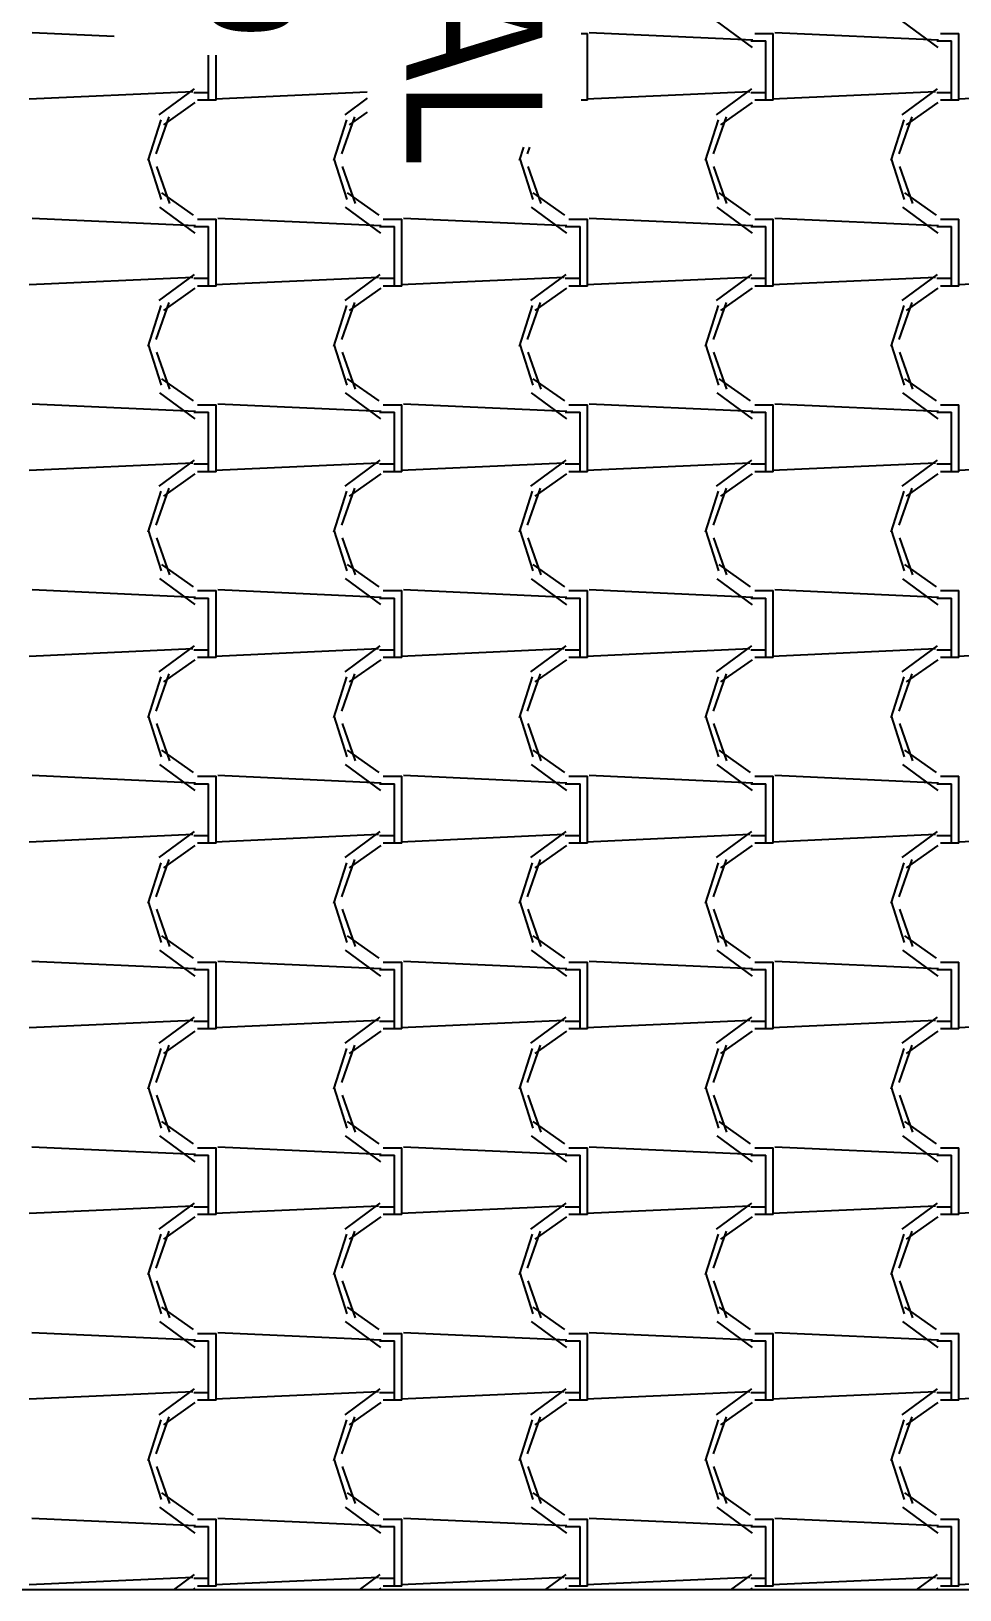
# Model space of a CAD drawing. Header units: millimetres. Extents: x -336 to -33, y -135 to 770.
# Drawn here: x -309.076 to -307.576, y 712.403 to 714.921 of the extents above; entities that cross this region are included whole.
import ezdxf
from ezdxf.enums import TextEntityAlignment as Align

# ---------------------------------------------------------------- set-up
doc = ezdxf.new("R2010")
doc.units = ezdxf.units.MM
doc.header["$LTSCALE"] = 50
doc.header["$MEASUREMENT"] = 0
doc.layers.get('0').update_dxf_attribs({"linetype": 'CONTINUOUS'})
doc.layers.add('-HIDRO', color=8, linetype='CONTINUOUS')
doc.layers.add('E-txt-g', color=3, linetype='CONTINUOUS')
doc.layers.add('E-Txt-W', color=7, linetype='CONTINUOUS', lineweight=20)
doc.styles.add('F2', font='swissc.ttf')
doc.styles.add('REG60', font='romans.shx', dxfattribs={"width": 0.8, "height": 0.15})
doc.styles.add('REG80', font='romans.shx', dxfattribs={"width": 0.8, "height": 0.2})

# ---------------------------------------------------------------- blocks, each defined once
blk = doc.blocks.new('TXT-AMB75')
at = {"layer": 'E-txt-g', "style": 'REG80', "width": 0.8, "flags": 8}
blk.add_attdef('TXT', text='', height=0.2, dxfattribs=at).set_placement((0.0055, 0.2964), align=Align.CENTER)
at = {"layer": 'E-Txt-W', "style": 'REG60', "width": 0.8, "flags": 8}
blk.add_attdef('TXT', text='', height=0.15, dxfattribs=at).set_placement((0.0055, 0.0271), align=Align.CENTER)

msp = doc.modelspace()

# ---------------------------------------------------------------- linework, layer by layer
at = {"layer": '-HIDRO', "linetype": 'Continuous'}
for p, q in [((-307.9686, 714.9361), (-307.9116, 714.8941)), ((-307.6686, 714.9361), (-307.6116, 714.8941)), ((-308.9422, 714.912), (-309.0746, 714.918)), ((-308.1874, 714.9169), (-308.1774, 714.9169)), ((-308.1774, 714.8209), (-308.1774, 714.9169)), ((-307.9106, 714.906), (-308.1746, 714.918)), ((-307.9134, 714.9049), (-307.8894, 714.9049)), ((-307.9074, 714.9169), (-307.8774, 714.9169)), ((-307.8894, 714.8209), (-307.8894, 714.9049)), ((-307.8774, 714.8209), (-307.8774, 714.9169)), ((-307.6106, 714.906), (-307.8746, 714.918)), ((-307.6134, 714.9049), (-307.5894, 714.9049)), ((-307.6074, 714.9169), (-307.5774, 714.9169)), ((-307.5894, 714.8209), (-307.5894, 714.9049)), ((-307.5774, 714.8209), (-307.5774, 714.9169)), ((-308.7894, 714.8209), (-308.7894, 714.8819)), ((-308.7774, 714.8209), (-308.7774, 714.8819)), ((-308.8151, 714.8227), (-309.0791, 714.8107)), ((-308.8126, 714.8276), (-308.8696, 714.7856)), ((-308.8115, 714.8053), (-308.8625, 714.7693)), ((-308.7894, 714.8209), (-308.8134, 714.8209)), ((-308.7774, 714.8089), (-308.8074, 714.8089)), ((-308.7894, 714.8089), (-308.7894, 714.8209)), ((-308.5332, 714.8219), (-308.7791, 714.8107)), ((-308.7774, 714.8089), (-308.7774, 714.8209)), ((-308.5332, 714.8124), (-308.5696, 714.7856)), ((-308.1774, 714.8089), (-308.1874, 714.8089)), ((-307.9151, 714.8227), (-308.1791, 714.8107)), ((-308.1774, 714.8089), (-308.1774, 714.8209)), ((-307.9126, 714.8276), (-307.9696, 714.7856)), ((-307.9115, 714.8053), (-307.9625, 714.7693)), ((-307.8894, 714.8209), (-307.9134, 714.8209)), ((-307.8774, 714.8089), (-307.9074, 714.8089)), ((-307.8894, 714.8089), (-307.8894, 714.8209)), ((-307.6151, 714.8227), (-307.8791, 714.8107)), ((-307.8774, 714.8089), (-307.8774, 714.8209)), ((-307.6126, 714.8276), (-307.6696, 714.7856)), ((-307.6115, 714.8053), (-307.6625, 714.7693)), ((-307.5894, 714.8209), (-307.6134, 714.8209)), ((-307.5774, 714.8089), (-307.6074, 714.8089)), ((-307.5894, 714.8089), (-307.5894, 714.8209)), ((-307.3151, 714.8227), (-307.5791, 714.8107)), ((-307.5774, 714.8089), (-307.5774, 714.8209)), ((-308.8538, 714.7824), (-308.8748, 714.7224)), ((-308.5538, 714.7824), (-308.5748, 714.7224)), ((-308.5332, 714.79), (-308.5625, 714.7693)), ((-307.9537, 714.7824), (-307.9747, 714.7224)), ((-307.6537, 714.7824), (-307.6747, 714.7224)), ((-308.8666, 714.7774), (-308.8876, 714.7114)), ((-308.5666, 714.7774), (-308.5876, 714.7114)), ((-307.9666, 714.7774), (-307.9876, 714.7114)), ((-307.6666, 714.7774), (-307.6876, 714.7114)), ((-308.2806, 714.7332), (-308.2876, 714.7114)), ((-308.271, 714.7332), (-308.2747, 714.7224)), ((-308.8869, 714.7146), (-308.8659, 714.6486)), ((-308.5869, 714.7146), (-308.5659, 714.6486)), ((-308.2869, 714.7146), (-308.2659, 714.6486)), ((-307.9869, 714.7146), (-307.9659, 714.6486)), ((-307.6869, 714.7146), (-307.6659, 714.6486)), ((-308.8737, 714.7021), (-308.8527, 714.6421)), ((-308.5737, 714.7021), (-308.5527, 714.6421)), ((-308.2737, 714.7021), (-308.2527, 714.6421)), ((-307.9737, 714.7021), (-307.9527, 714.6421)), ((-307.6737, 714.7021), (-307.6527, 714.6421)), ((-308.8655, 714.6592), (-308.8145, 714.6232)), ((-308.5655, 714.6592), (-308.5145, 714.6232)), ((-308.2655, 714.6592), (-308.2145, 714.6232)), ((-307.9655, 714.6592), (-307.9145, 714.6232)), ((-307.6655, 714.6592), (-307.6145, 714.6232)), ((-308.8686, 714.6361), (-308.8116, 714.5941)), ((-308.5686, 714.6361), (-308.5116, 714.5941)), ((-308.2686, 714.6361), (-308.2116, 714.5941)), ((-307.9686, 714.6361), (-307.9116, 714.5941)), ((-307.6686, 714.6361), (-307.6116, 714.5941)), ((-308.8106, 714.606), (-309.0746, 714.618)), ((-308.8134, 714.6049), (-308.7894, 714.6049)), ((-308.8074, 714.6169), (-308.7774, 714.6169)), ((-308.7894, 714.5209), (-308.7894, 714.6049)), ((-308.7774, 714.5209), (-308.7774, 714.6169)), ((-308.5106, 714.606), (-308.7746, 714.618)), ((-308.5134, 714.6049), (-308.4894, 714.6049)), ((-308.5074, 714.6169), (-308.4774, 714.6169)), ((-308.4894, 714.5209), (-308.4894, 714.6049)), ((-308.4774, 714.5209), (-308.4774, 714.6169)), ((-308.2106, 714.606), (-308.4746, 714.618)), ((-308.2134, 714.6049), (-308.1894, 714.6049)), ((-308.2074, 714.6169), (-308.1774, 714.6169)), ((-308.1894, 714.5209), (-308.1894, 714.6049)), ((-308.1774, 714.5209), (-308.1774, 714.6169)), ((-307.9106, 714.606), (-308.1746, 714.618)), ((-307.9134, 714.6049), (-307.8894, 714.6049)), ((-307.9074, 714.6169), (-307.8774, 714.6169)), ((-307.8894, 714.5209), (-307.8894, 714.6049)), ((-307.8774, 714.5209), (-307.8774, 714.6169)), ((-307.6106, 714.606), (-307.8746, 714.618)), ((-307.6134, 714.6049), (-307.5894, 714.6049)), ((-307.6074, 714.6169), (-307.5774, 714.6169)), ((-307.5894, 714.5209), (-307.5894, 714.6049)), ((-307.5774, 714.5209), (-307.5774, 714.6169)), ((-308.8126, 714.5276), (-308.8696, 714.4856)), ((-308.5126, 714.5276), (-308.5696, 714.4856)), ((-308.2126, 714.5276), (-308.2696, 714.4856)), ((-307.9126, 714.5276), (-307.9696, 714.4856)), ((-307.6126, 714.5276), (-307.6696, 714.4856)), ((-308.8151, 714.5227), (-309.0791, 714.5107)), ((-308.8115, 714.5053), (-308.8625, 714.4693)), ((-308.7894, 714.5209), (-308.8134, 714.5209)), ((-308.7774, 714.5089), (-308.8074, 714.5089)), ((-308.7894, 714.5089), (-308.7894, 714.5209)), ((-308.5151, 714.5227), (-308.7791, 714.5107)), ((-308.7774, 714.5089), (-308.7774, 714.5209)), ((-308.5115, 714.5053), (-308.5625, 714.4693)), ((-308.4894, 714.5209), (-308.5134, 714.5209)), ((-308.4774, 714.5089), (-308.5074, 714.5089)), ((-308.4894, 714.5089), (-308.4894, 714.5209)), ((-308.2151, 714.5227), (-308.4791, 714.5107)), ((-308.4774, 714.5089), (-308.4774, 714.5209)), ((-308.2115, 714.5053), (-308.2625, 714.4693)), ((-308.1894, 714.5209), (-308.2134, 714.5209)), ((-308.1774, 714.5089), (-308.2074, 714.5089)), ((-308.1894, 714.5089), (-308.1894, 714.5209)), ((-307.9151, 714.5227), (-308.1791, 714.5107)), ((-308.1774, 714.5089), (-308.1774, 714.5209)), ((-307.9115, 714.5053), (-307.9625, 714.4693)), ((-307.8894, 714.5209), (-307.9134, 714.5209)), ((-307.8774, 714.5089), (-307.9074, 714.5089)), ((-307.8894, 714.5089), (-307.8894, 714.5209)), ((-307.6151, 714.5227), (-307.8791, 714.5107)), ((-307.8774, 714.5089), (-307.8774, 714.5209)), ((-307.6115, 714.5053), (-307.6625, 714.4693)), ((-307.5894, 714.5209), (-307.6134, 714.5209)), ((-307.5774, 714.5089), (-307.6074, 714.5089)), ((-307.5894, 714.5089), (-307.5894, 714.5209)), ((-307.3151, 714.5227), (-307.5791, 714.5107)), ((-307.5774, 714.5089), (-307.5774, 714.5209)), ((-308.8666, 714.4774), (-308.8876, 714.4114)), ((-308.8538, 714.4824), (-308.8748, 714.4224)), ((-308.5666, 714.4774), (-308.5876, 714.4114)), ((-308.5538, 714.4824), (-308.5748, 714.4224)), ((-308.2666, 714.4774), (-308.2876, 714.4114)), ((-308.2537, 714.4824), (-308.2747, 714.4224)), ((-307.9666, 714.4774), (-307.9876, 714.4114)), ((-307.9537, 714.4824), (-307.9747, 714.4224)), ((-307.6666, 714.4774), (-307.6876, 714.4114)), ((-307.6537, 714.4824), (-307.6747, 714.4224)), ((-308.8869, 714.4146), (-308.8659, 714.3486)), ((-308.8737, 714.4021), (-308.8527, 714.3421)), ((-308.5869, 714.4146), (-308.5659, 714.3486)), ((-308.5737, 714.4021), (-308.5527, 714.3421)), ((-308.2869, 714.4146), (-308.2659, 714.3486)), ((-308.2737, 714.4021), (-308.2527, 714.3421)), ((-307.9869, 714.4146), (-307.9659, 714.3486)), ((-307.9737, 714.4021), (-307.9527, 714.3421)), ((-307.6869, 714.4146), (-307.6659, 714.3486)), ((-307.6737, 714.4021), (-307.6527, 714.3421)), ((-308.8655, 714.3592), (-308.8145, 714.3232)), ((-308.5655, 714.3592), (-308.5145, 714.3232)), ((-308.2655, 714.3592), (-308.2145, 714.3232)), ((-307.9655, 714.3592), (-307.9145, 714.3232)), ((-307.6655, 714.3592), (-307.6145, 714.3232)), ((-308.8686, 714.3361), (-308.8116, 714.2941)), ((-308.5686, 714.3361), (-308.5116, 714.2941)), ((-308.2686, 714.3361), (-308.2116, 714.2941)), ((-307.9686, 714.3361), (-307.9116, 714.2941)), ((-307.6686, 714.3361), (-307.6116, 714.2941)), ((-308.8106, 714.306), (-309.0746, 714.318)), ((-308.8134, 714.3049), (-308.7894, 714.3049)), ((-308.8074, 714.3169), (-308.7774, 714.3169)), ((-308.7894, 714.2209), (-308.7894, 714.3049)), ((-308.7774, 714.2209), (-308.7774, 714.3169)), ((-308.5106, 714.306), (-308.7746, 714.318)), ((-308.5134, 714.3049), (-308.4894, 714.3049)), ((-308.5074, 714.3169), (-308.4774, 714.3169)), ((-308.4894, 714.2209), (-308.4894, 714.3049)), ((-308.4774, 714.2209), (-308.4774, 714.3169)), ((-308.2106, 714.306), (-308.4746, 714.318)), ((-308.2134, 714.3049), (-308.1894, 714.3049)), ((-308.2074, 714.3169), (-308.1774, 714.3169)), ((-308.1894, 714.2209), (-308.1894, 714.3049)), ((-308.1774, 714.2209), (-308.1774, 714.3169)), ((-307.9106, 714.306), (-308.1746, 714.318)), ((-307.9134, 714.3049), (-307.8894, 714.3049)), ((-307.9074, 714.3169), (-307.8774, 714.3169)), ((-307.8894, 714.2209), (-307.8894, 714.3049)), ((-307.8774, 714.2209), (-307.8774, 714.3169)), ((-307.6106, 714.306), (-307.8746, 714.318)), ((-307.6134, 714.3049), (-307.5894, 714.3049)), ((-307.6074, 714.3169), (-307.5774, 714.3169)), ((-307.5894, 714.2209), (-307.5894, 714.3049)), ((-307.5774, 714.2209), (-307.5774, 714.3169)), ((-308.8126, 714.2276), (-308.8696, 714.1856)), ((-308.5126, 714.2276), (-308.5696, 714.1856)), ((-308.2126, 714.2276), (-308.2696, 714.1856)), ((-307.9126, 714.2276), (-307.9696, 714.1856)), ((-307.6126, 714.2276), (-307.6696, 714.1856)), ((-308.8151, 714.2227), (-309.0791, 714.2107)), ((-308.8115, 714.2053), (-308.8625, 714.1693)), ((-308.7894, 714.2209), (-308.8134, 714.2209)), ((-308.7774, 714.2089), (-308.8074, 714.2089)), ((-308.7894, 714.2089), (-308.7894, 714.2209)), ((-308.5151, 714.2227), (-308.7791, 714.2107)), ((-308.7774, 714.2089), (-308.7774, 714.2209)), ((-308.5115, 714.2053), (-308.5625, 714.1693)), ((-308.4894, 714.2209), (-308.5134, 714.2209)), ((-308.4774, 714.2089), (-308.5074, 714.2089)), ((-308.4894, 714.2089), (-308.4894, 714.2209)), ((-308.2151, 714.2227), (-308.4791, 714.2107)), ((-308.4774, 714.2089), (-308.4774, 714.2209)), ((-308.2115, 714.2053), (-308.2625, 714.1693)), ((-308.1894, 714.2209), (-308.2134, 714.2209)), ((-308.1774, 714.2089), (-308.2074, 714.2089)), ((-308.1894, 714.2089), (-308.1894, 714.2209)), ((-307.9151, 714.2227), (-308.1791, 714.2107)), ((-308.1774, 714.2089), (-308.1774, 714.2209)), ((-307.9115, 714.2053), (-307.9625, 714.1693)), ((-307.8894, 714.2209), (-307.9134, 714.2209)), ((-307.8774, 714.2089), (-307.9074, 714.2089)), ((-307.8894, 714.2089), (-307.8894, 714.2209)), ((-307.6151, 714.2227), (-307.8791, 714.2107)), ((-307.8774, 714.2089), (-307.8774, 714.2209)), ((-307.6115, 714.2053), (-307.6625, 714.1693)), ((-307.5894, 714.2209), (-307.6134, 714.2209)), ((-307.5774, 714.2089), (-307.6074, 714.2089)), ((-307.5894, 714.2089), (-307.5894, 714.2209)), ((-307.3151, 714.2227), (-307.5791, 714.2107)), ((-307.5774, 714.2089), (-307.5774, 714.2209)), ((-308.8666, 714.1774), (-308.8876, 714.1114)), ((-308.8538, 714.1824), (-308.8748, 714.1224)), ((-308.5666, 714.1774), (-308.5876, 714.1114)), ((-308.5538, 714.1824), (-308.5748, 714.1224)), ((-308.2666, 714.1774), (-308.2876, 714.1114)), ((-308.2537, 714.1824), (-308.2747, 714.1224)), ((-307.9666, 714.1774), (-307.9876, 714.1114)), ((-307.9537, 714.1824), (-307.9747, 714.1224)), ((-307.6666, 714.1774), (-307.6876, 714.1114)), ((-307.6537, 714.1824), (-307.6747, 714.1224)), ((-308.8869, 714.1146), (-308.8659, 714.0486)), ((-308.8737, 714.1021), (-308.8527, 714.0421)), ((-308.5869, 714.1146), (-308.5659, 714.0486)), ((-308.5737, 714.1021), (-308.5527, 714.0421)), ((-308.2869, 714.1146), (-308.2659, 714.0486)), ((-308.2737, 714.1021), (-308.2527, 714.0421)), ((-307.9869, 714.1146), (-307.9659, 714.0486)), ((-307.9737, 714.1021), (-307.9527, 714.0421)), ((-307.6869, 714.1146), (-307.6659, 714.0486)), ((-307.6737, 714.1021), (-307.6527, 714.0421)), ((-308.8655, 714.0592), (-308.8145, 714.0232)), ((-308.5655, 714.0592), (-308.5145, 714.0232)), ((-308.2655, 714.0592), (-308.2145, 714.0232)), ((-307.9655, 714.0592), (-307.9145, 714.0232)), ((-307.6655, 714.0592), (-307.6145, 714.0232)), ((-308.8686, 714.0362), (-308.8116, 713.9942)), ((-308.5686, 714.0362), (-308.5116, 713.9942)), ((-308.2686, 714.0361), (-308.2116, 713.9941)), ((-307.9686, 714.0361), (-307.9116, 713.9941)), ((-307.6686, 714.0361), (-307.6116, 713.9941)), ((-308.8106, 714.006), (-309.0746, 714.018)), ((-308.8134, 714.0049), (-308.7894, 714.0049)), ((-308.8074, 714.0169), (-308.7774, 714.0169)), ((-308.7894, 713.9209), (-308.7894, 714.0049)), ((-308.7774, 713.9209), (-308.7774, 714.0169)), ((-308.5106, 714.006), (-308.7746, 714.018)), ((-308.5134, 714.0049), (-308.4894, 714.0049)), ((-308.5074, 714.0169), (-308.4774, 714.0169)), ((-308.4894, 713.9209), (-308.4894, 714.0049)), ((-308.4774, 713.9209), (-308.4774, 714.0169)), ((-308.2106, 714.006), (-308.4746, 714.018)), ((-308.2134, 714.0049), (-308.1894, 714.0049)), ((-308.2074, 714.0169), (-308.1774, 714.0169)), ((-308.1894, 713.9209), (-308.1894, 714.0049)), ((-308.1774, 713.9209), (-308.1774, 714.0169)), ((-307.9106, 714.006), (-308.1746, 714.018)), ((-307.9134, 714.0049), (-307.8894, 714.0049)), ((-307.9074, 714.0169), (-307.8774, 714.0169)), ((-307.8894, 713.9209), (-307.8894, 714.0049)), ((-307.8774, 713.9209), (-307.8774, 714.0169)), ((-307.6106, 714.006), (-307.8746, 714.018)), ((-307.6134, 714.0049), (-307.5894, 714.0049)), ((-307.6074, 714.0169), (-307.5774, 714.0169)), ((-307.5894, 713.9209), (-307.5894, 714.0049)), ((-307.5774, 713.9209), (-307.5774, 714.0169)), ((-308.8151, 713.9227), (-309.0791, 713.9107)), ((-308.8126, 713.9276), (-308.8696, 713.8856)), ((-308.5151, 713.9227), (-308.7791, 713.9107)), ((-308.5126, 713.9276), (-308.5696, 713.8856)), ((-308.2151, 713.9227), (-308.4791, 713.9107)), ((-308.2126, 713.9276), (-308.2696, 713.8856)), ((-307.9151, 713.9227), (-308.1791, 713.9107)), ((-307.9126, 713.9276), (-307.9696, 713.8856)), ((-307.6151, 713.9227), (-307.8791, 713.9107)), ((-307.6126, 713.9276), (-307.6696, 713.8856)), ((-307.3151, 713.9227), (-307.5791, 713.9107)), ((-308.8115, 713.9053), (-308.8625, 713.8693)), ((-308.7894, 713.9209), (-308.8134, 713.9209)), ((-308.7774, 713.9089), (-308.8074, 713.9089)), ((-308.7894, 713.9089), (-308.7894, 713.9209)), ((-308.7774, 713.9089), (-308.7774, 713.9209)), ((-308.5115, 713.9053), (-308.5625, 713.8693)), ((-308.4894, 713.9209), (-308.5134, 713.9209)), ((-308.4774, 713.9089), (-308.5074, 713.9089)), ((-308.4894, 713.9089), (-308.4894, 713.9209)), ((-308.4774, 713.9089), (-308.4774, 713.9209)), ((-308.2115, 713.9053), (-308.2625, 713.8693)), ((-308.1894, 713.9209), (-308.2134, 713.9209)), ((-308.1774, 713.9089), (-308.2074, 713.9089)), ((-308.1894, 713.9089), (-308.1894, 713.9209)), ((-308.1774, 713.9089), (-308.1774, 713.9209)), ((-307.9115, 713.9053), (-307.9625, 713.8693)), ((-307.8894, 713.9209), (-307.9134, 713.9209)), ((-307.8774, 713.9089), (-307.9074, 713.9089)), ((-307.8894, 713.9089), (-307.8894, 713.9209)), ((-307.8774, 713.9089), (-307.8774, 713.9209)), ((-307.6115, 713.9053), (-307.6625, 713.8693)), ((-307.5894, 713.9209), (-307.6134, 713.9209)), ((-307.5774, 713.9089), (-307.6074, 713.9089)), ((-307.5894, 713.9089), (-307.5894, 713.9209)), ((-307.5774, 713.9089), (-307.5774, 713.9209)), ((-308.8666, 713.8774), (-308.8876, 713.8114)), ((-308.8538, 713.8824), (-308.8748, 713.8224)), ((-308.5666, 713.8774), (-308.5876, 713.8114)), ((-308.5538, 713.8824), (-308.5748, 713.8224)), ((-308.2666, 713.8774), (-308.2876, 713.8114)), ((-308.2537, 713.8824), (-308.2747, 713.8224)), ((-307.9666, 713.8774), (-307.9876, 713.8114)), ((-307.9537, 713.8824), (-307.9747, 713.8224)), ((-307.6666, 713.8774), (-307.6876, 713.8114)), ((-307.6537, 713.8824), (-307.6747, 713.8224)), ((-308.8869, 713.8146), (-308.8659, 713.7486)), ((-308.8737, 713.8021), (-308.8527, 713.7421)), ((-308.5869, 713.8146), (-308.5659, 713.7486)), ((-308.5737, 713.8021), (-308.5527, 713.7421)), ((-308.2869, 713.8146), (-308.2659, 713.7486)), ((-308.2737, 713.8021), (-308.2527, 713.7421)), ((-307.9869, 713.8146), (-307.9659, 713.7486)), ((-307.9737, 713.8021), (-307.9527, 713.7421)), ((-307.6869, 713.8146), (-307.6659, 713.7486)), ((-307.6737, 713.8021), (-307.6527, 713.7421)), ((-308.8655, 713.7592), (-308.8145, 713.7232)), ((-308.5655, 713.7592), (-308.5145, 713.7232)), ((-308.2655, 713.7592), (-308.2145, 713.7232)), ((-307.9655, 713.7592), (-307.9145, 713.7232)), ((-307.6655, 713.7592), (-307.6145, 713.7232)), ((-308.8686, 713.7362), (-308.8116, 713.6942)), ((-308.5686, 713.7362), (-308.5116, 713.6942)), ((-308.2686, 713.7362), (-308.2116, 713.6942)), ((-307.9686, 713.7361), (-307.9116, 713.6941)), ((-307.6686, 713.7361), (-307.6116, 713.6941)), ((-308.8106, 713.706), (-309.0746, 713.718)), ((-308.8134, 713.7049), (-308.7894, 713.7049)), ((-308.8074, 713.7169), (-308.7774, 713.7169)), ((-308.7894, 713.6209), (-308.7894, 713.7049)), ((-308.7774, 713.6209), (-308.7774, 713.7169)), ((-308.5106, 713.706), (-308.7746, 713.718)), ((-308.5134, 713.7049), (-308.4894, 713.7049)), ((-308.5074, 713.7169), (-308.4774, 713.7169)), ((-308.4894, 713.6209), (-308.4894, 713.7049)), ((-308.4774, 713.6209), (-308.4774, 713.7169)), ((-308.2106, 713.706), (-308.4746, 713.718)), ((-308.2134, 713.7049), (-308.1894, 713.7049)), ((-308.2074, 713.7169), (-308.1774, 713.7169)), ((-308.1894, 713.6209), (-308.1894, 713.7049)), ((-308.1774, 713.6209), (-308.1774, 713.7169)), ((-307.9106, 713.706), (-308.1746, 713.718)), ((-307.9134, 713.7049), (-307.8894, 713.7049)), ((-307.9074, 713.7169), (-307.8774, 713.7169)), ((-307.8894, 713.6209), (-307.8894, 713.7049)), ((-307.8774, 713.6209), (-307.8774, 713.7169)), ((-307.6106, 713.706), (-307.8746, 713.718)), ((-307.6134, 713.7049), (-307.5894, 713.7049)), ((-307.6074, 713.7169), (-307.5774, 713.7169)), ((-307.5894, 713.6209), (-307.5894, 713.7049)), ((-307.5774, 713.6209), (-307.5774, 713.7169)), ((-308.8151, 713.6227), (-309.0791, 713.6107)), ((-308.8126, 713.6276), (-308.8696, 713.5856)), ((-308.7894, 713.6209), (-308.8134, 713.6209)), ((-308.7894, 713.6089), (-308.7894, 713.6209)), ((-308.5151, 713.6227), (-308.7791, 713.6107)), ((-308.7774, 713.6089), (-308.7774, 713.6209)), ((-308.5126, 713.6276), (-308.5696, 713.5856)), ((-308.4894, 713.6209), (-308.5134, 713.6209)), ((-308.4894, 713.6089), (-308.4894, 713.6209)), ((-308.2151, 713.6227), (-308.4791, 713.6107)), ((-308.4774, 713.6089), (-308.4774, 713.6209)), ((-308.2126, 713.6276), (-308.2696, 713.5856)), ((-308.1894, 713.6209), (-308.2134, 713.6209)), ((-308.1894, 713.6089), (-308.1894, 713.6209)), ((-307.9151, 713.6227), (-308.1791, 713.6107)), ((-308.1774, 713.6089), (-308.1774, 713.6209)), ((-307.9126, 713.6276), (-307.9696, 713.5856)), ((-307.8894, 713.6209), (-307.9134, 713.6209)), ((-307.8894, 713.6089), (-307.8894, 713.6209)), ((-307.6151, 713.6227), (-307.8791, 713.6107)), ((-307.8774, 713.6089), (-307.8774, 713.6209)), ((-307.6126, 713.6276), (-307.6696, 713.5856)), ((-307.5894, 713.6209), (-307.6134, 713.6209)), ((-307.5894, 713.6089), (-307.5894, 713.6209)), ((-307.3151, 713.6227), (-307.5791, 713.6107)), ((-307.5774, 713.6089), (-307.5774, 713.6209)), ((-308.8115, 713.6053), (-308.8625, 713.5693)), ((-308.7774, 713.6089), (-308.8074, 713.6089)), ((-308.5115, 713.6053), (-308.5625, 713.5693)), ((-308.4774, 713.6089), (-308.5074, 713.6089)), ((-308.2115, 713.6053), (-308.2625, 713.5693)), ((-308.1774, 713.6089), (-308.2074, 713.6089)), ((-307.9115, 713.6053), (-307.9625, 713.5693)), ((-307.8774, 713.6089), (-307.9074, 713.6089)), ((-307.6115, 713.6053), (-307.6625, 713.5693)), ((-307.5774, 713.6089), (-307.6074, 713.6089)), ((-308.8666, 713.5774), (-308.8876, 713.5114)), ((-308.8538, 713.5824), (-308.8748, 713.5224)), ((-308.5666, 713.5774), (-308.5876, 713.5114)), ((-308.5538, 713.5824), (-308.5748, 713.5224)), ((-308.2666, 713.5774), (-308.2876, 713.5114)), ((-308.2537, 713.5824), (-308.2747, 713.5224)), ((-307.9666, 713.5774), (-307.9876, 713.5114)), ((-307.9537, 713.5824), (-307.9747, 713.5224)), ((-307.6666, 713.5774), (-307.6876, 713.5114)), ((-307.6537, 713.5824), (-307.6747, 713.5224)), ((-308.8869, 713.5146), (-308.8659, 713.4486)), ((-308.8737, 713.5021), (-308.8527, 713.4421)), ((-308.5869, 713.5146), (-308.5659, 713.4486)), ((-308.5737, 713.5021), (-308.5527, 713.4421)), ((-308.2869, 713.5146), (-308.2659, 713.4486)), ((-308.2737, 713.5021), (-308.2527, 713.4421)), ((-307.9869, 713.5146), (-307.9659, 713.4486)), ((-307.9737, 713.5021), (-307.9527, 713.4421)), ((-307.6869, 713.5146), (-307.6659, 713.4486)), ((-307.6737, 713.5021), (-307.6527, 713.4421)), ((-308.8655, 713.4592), (-308.8145, 713.4232)), ((-308.5655, 713.4592), (-308.5145, 713.4232)), ((-308.2655, 713.4592), (-308.2145, 713.4232)), ((-307.9655, 713.4592), (-307.9145, 713.4232)), ((-307.6655, 713.4592), (-307.6145, 713.4232)), ((-308.8686, 713.4362), (-308.8116, 713.3942)), ((-308.5686, 713.4362), (-308.5116, 713.3942)), ((-308.2686, 713.4362), (-308.2116, 713.3942)), ((-307.9686, 713.4362), (-307.9116, 713.3942)), ((-307.6686, 713.4361), (-307.6116, 713.3941)), ((-308.8107, 713.406), (-309.0747, 713.418)), ((-308.8134, 713.4049), (-308.7894, 713.4049)), ((-308.8074, 713.4169), (-308.7774, 713.4169)), ((-308.7894, 713.3209), (-308.7894, 713.4049)), ((-308.7774, 713.3209), (-308.7774, 713.4169)), ((-308.5107, 713.406), (-308.7747, 713.418)), ((-308.5134, 713.4049), (-308.4894, 713.4049)), ((-308.5074, 713.4169), (-308.4774, 713.4169)), ((-308.4894, 713.3209), (-308.4894, 713.4049)), ((-308.4774, 713.3209), (-308.4774, 713.4169)), ((-308.2107, 713.406), (-308.4747, 713.418)), ((-308.2134, 713.4049), (-308.1894, 713.4049)), ((-308.2074, 713.4169), (-308.1774, 713.4169)), ((-308.1894, 713.3209), (-308.1894, 713.4049)), ((-308.1774, 713.3209), (-308.1774, 713.4169)), ((-307.9107, 713.406), (-308.1747, 713.418)), ((-307.9134, 713.4049), (-307.8894, 713.4049)), ((-307.9074, 713.4169), (-307.8774, 713.4169)), ((-307.8894, 713.3209), (-307.8894, 713.4049)), ((-307.8774, 713.3209), (-307.8774, 713.4169)), ((-307.6107, 713.406), (-307.8747, 713.418)), ((-307.6134, 713.4049), (-307.5894, 713.4049)), ((-307.6074, 713.4169), (-307.5774, 713.4169)), ((-307.5894, 713.3209), (-307.5894, 713.4049)), ((-307.5774, 713.3209), (-307.5774, 713.4169)), ((-308.8151, 713.3227), (-309.0791, 713.3107)), ((-308.8126, 713.3276), (-308.8696, 713.2856)), ((-308.7894, 713.3209), (-308.8134, 713.3209)), ((-308.7894, 713.3089), (-308.7894, 713.3209)), ((-308.5151, 713.3227), (-308.7791, 713.3107)), ((-308.7774, 713.3089), (-308.7774, 713.3209)), ((-308.5126, 713.3276), (-308.5696, 713.2856)), ((-308.4894, 713.3209), (-308.5134, 713.3209)), ((-308.4894, 713.3089), (-308.4894, 713.3209)), ((-308.2151, 713.3227), (-308.4791, 713.3107)), ((-308.4774, 713.3089), (-308.4774, 713.3209)), ((-308.2126, 713.3276), (-308.2696, 713.2856)), ((-308.1894, 713.3209), (-308.2134, 713.3209)), ((-308.1894, 713.3089), (-308.1894, 713.3209)), ((-307.9151, 713.3227), (-308.1791, 713.3107)), ((-308.1774, 713.3089), (-308.1774, 713.3209)), ((-307.9126, 713.3276), (-307.9696, 713.2856)), ((-307.8894, 713.3209), (-307.9134, 713.3209)), ((-307.8894, 713.3089), (-307.8894, 713.3209)), ((-307.6151, 713.3227), (-307.8791, 713.3107)), ((-307.8774, 713.3089), (-307.8774, 713.3209)), ((-307.6126, 713.3276), (-307.6696, 713.2856)), ((-307.5894, 713.3209), (-307.6134, 713.3209)), ((-307.5894, 713.3089), (-307.5894, 713.3209)), ((-307.3151, 713.3227), (-307.5791, 713.3107)), ((-307.5774, 713.3089), (-307.5774, 713.3209)), ((-308.8115, 713.3053), (-308.8625, 713.2693)), ((-308.7774, 713.3089), (-308.8074, 713.3089)), ((-308.5115, 713.3053), (-308.5625, 713.2693)), ((-308.4774, 713.3089), (-308.5074, 713.3089)), ((-308.2115, 713.3053), (-308.2625, 713.2693)), ((-308.1774, 713.3089), (-308.2074, 713.3089)), ((-307.9115, 713.3053), (-307.9625, 713.2693)), ((-307.8774, 713.3089), (-307.9074, 713.3089)), ((-307.6115, 713.3053), (-307.6625, 713.2693)), ((-307.5774, 713.3089), (-307.6074, 713.3089)), ((-308.8666, 713.2774), (-308.8876, 713.2114)), ((-308.8538, 713.2824), (-308.8748, 713.2224)), ((-308.5666, 713.2774), (-308.5876, 713.2114)), ((-308.5538, 713.2824), (-308.5748, 713.2224)), ((-308.2666, 713.2774), (-308.2876, 713.2114)), ((-308.2537, 713.2824), (-308.2747, 713.2224)), ((-307.9666, 713.2774), (-307.9876, 713.2114)), ((-307.9537, 713.2824), (-307.9747, 713.2224)), ((-307.6666, 713.2774), (-307.6876, 713.2114)), ((-307.6537, 713.2824), (-307.6747, 713.2224)), ((-308.8869, 713.2146), (-308.8659, 713.1486)), ((-308.8737, 713.2021), (-308.8527, 713.1421)), ((-308.5869, 713.2146), (-308.5659, 713.1486)), ((-308.5737, 713.2021), (-308.5527, 713.1421)), ((-308.2869, 713.2146), (-308.2659, 713.1486)), ((-308.2737, 713.2021), (-308.2527, 713.1421)), ((-307.9869, 713.2146), (-307.9659, 713.1486)), ((-307.9737, 713.2021), (-307.9527, 713.1421)), ((-307.6869, 713.2146), (-307.6659, 713.1486)), ((-307.6737, 713.2021), (-307.6527, 713.1421)), ((-308.8655, 713.1592), (-308.8145, 713.1232)), ((-308.5655, 713.1592), (-308.5145, 713.1232)), ((-308.2655, 713.1592), (-308.2145, 713.1232)), ((-307.9655, 713.1592), (-307.9145, 713.1232)), ((-307.6655, 713.1592), (-307.6145, 713.1232)), ((-308.8107, 713.106), (-309.0747, 713.118)), ((-308.8686, 713.1362), (-308.8116, 713.0942)), ((-308.8074, 713.1169), (-308.7774, 713.1169)), ((-308.7774, 713.0209), (-308.7774, 713.1169)), ((-308.5107, 713.106), (-308.7747, 713.118)), ((-308.5686, 713.1362), (-308.5116, 713.0942)), ((-308.5074, 713.1169), (-308.4774, 713.1169)), ((-308.4774, 713.0209), (-308.4774, 713.1169)), ((-308.2107, 713.106), (-308.4747, 713.118)), ((-308.2686, 713.1362), (-308.2116, 713.0942)), ((-308.2074, 713.1169), (-308.1774, 713.1169)), ((-308.1774, 713.0209), (-308.1774, 713.1169)), ((-307.9107, 713.106), (-308.1747, 713.118)), ((-307.9686, 713.1362), (-307.9116, 713.0942)), ((-307.9074, 713.1169), (-307.8774, 713.1169)), ((-307.8774, 713.0209), (-307.8774, 713.1169)), ((-307.6107, 713.106), (-307.8747, 713.118)), ((-307.6686, 713.1362), (-307.6116, 713.0942)), ((-307.6074, 713.1169), (-307.5774, 713.1169)), ((-307.5774, 713.0209), (-307.5774, 713.1169)), ((-308.8134, 713.1049), (-308.7894, 713.1049)), ((-308.7894, 713.0209), (-308.7894, 713.1049)), ((-308.5134, 713.1049), (-308.4894, 713.1049)), ((-308.4894, 713.0209), (-308.4894, 713.1049)), ((-308.2134, 713.1049), (-308.1894, 713.1049)), ((-308.1894, 713.0209), (-308.1894, 713.1049)), ((-307.9134, 713.1049), (-307.8894, 713.1049)), ((-307.8894, 713.0209), (-307.8894, 713.1049)), ((-307.6134, 713.1049), (-307.5894, 713.1049)), ((-307.5894, 713.0209), (-307.5894, 713.1049)), ((-308.8151, 713.0227), (-309.0791, 713.0107)), ((-308.8126, 713.0276), (-308.8696, 712.9856)), ((-308.7894, 713.0209), (-308.8134, 713.0209)), ((-308.7894, 713.0089), (-308.7894, 713.0209)), ((-308.5151, 713.0227), (-308.7791, 713.0107)), ((-308.7774, 713.0089), (-308.7774, 713.0209)), ((-308.5126, 713.0276), (-308.5696, 712.9856)), ((-308.4894, 713.0209), (-308.5134, 713.0209)), ((-308.4894, 713.0089), (-308.4894, 713.0209)), ((-308.2151, 713.0227), (-308.4791, 713.0107)), ((-308.4774, 713.0089), (-308.4774, 713.0209)), ((-308.2126, 713.0276), (-308.2696, 712.9856)), ((-308.1894, 713.0209), (-308.2134, 713.0209)), ((-308.1894, 713.0089), (-308.1894, 713.0209)), ((-307.9151, 713.0227), (-308.1791, 713.0107)), ((-308.1774, 713.0089), (-308.1774, 713.0209)), ((-307.9126, 713.0276), (-307.9696, 712.9856)), ((-307.8894, 713.0209), (-307.9134, 713.0209)), ((-307.8894, 713.0089), (-307.8894, 713.0209)), ((-307.6151, 713.0227), (-307.8791, 713.0107)), ((-307.8774, 713.0089), (-307.8774, 713.0209)), ((-307.6126, 713.0276), (-307.6696, 712.9856)), ((-307.5894, 713.0209), (-307.6134, 713.0209)), ((-307.5894, 713.0089), (-307.5894, 713.0209)), ((-307.3151, 713.0227), (-307.5791, 713.0107)), ((-307.5774, 713.0089), (-307.5774, 713.0209)), ((-308.8115, 713.0053), (-308.8625, 712.9693)), ((-308.7774, 713.0089), (-308.8074, 713.0089)), ((-308.5115, 713.0053), (-308.5625, 712.9693)), ((-308.4774, 713.0089), (-308.5074, 713.0089)), ((-308.2115, 713.0053), (-308.2625, 712.9693)), ((-308.1774, 713.0089), (-308.2074, 713.0089)), ((-307.9115, 713.0053), (-307.9625, 712.9693)), ((-307.8774, 713.0089), (-307.9074, 713.0089)), ((-307.6115, 713.0053), (-307.6625, 712.9693)), ((-307.5774, 713.0089), (-307.6074, 713.0089)), ((-308.8666, 712.9774), (-308.8876, 712.9114)), ((-308.8538, 712.9824), (-308.8748, 712.9224)), ((-308.5666, 712.9774), (-308.5876, 712.9114)), ((-308.5538, 712.9824), (-308.5748, 712.9224)), ((-308.2666, 712.9774), (-308.2876, 712.9114)), ((-308.2537, 712.9824), (-308.2747, 712.9224)), ((-307.9666, 712.9774), (-307.9876, 712.9114)), ((-307.9537, 712.9824), (-307.9747, 712.9224)), ((-307.6666, 712.9774), (-307.6876, 712.9114)), ((-307.6537, 712.9824), (-307.6747, 712.9224)), ((-308.8869, 712.9146), (-308.8659, 712.8486)), ((-308.8737, 712.9021), (-308.8527, 712.8421)), ((-308.5869, 712.9146), (-308.5659, 712.8486)), ((-308.5737, 712.9021), (-308.5527, 712.8421)), ((-308.2869, 712.9146), (-308.2659, 712.8486)), ((-308.2737, 712.9021), (-308.2527, 712.8421)), ((-307.9869, 712.9146), (-307.9659, 712.8486)), ((-307.9737, 712.9021), (-307.9527, 712.8421)), ((-307.6869, 712.9146), (-307.6659, 712.8486)), ((-307.6737, 712.9021), (-307.6527, 712.8421)), ((-308.8655, 712.8592), (-308.8145, 712.8232)), ((-308.5655, 712.8592), (-308.5145, 712.8232)), ((-308.2655, 712.8592), (-308.2145, 712.8232)), ((-307.9655, 712.8592), (-307.9145, 712.8232)), ((-307.6655, 712.8592), (-307.6145, 712.8232)), ((-308.8107, 712.806), (-309.0747, 712.818)), ((-308.8686, 712.8362), (-308.8116, 712.7942)), ((-308.8074, 712.8169), (-308.7774, 712.8169)), ((-308.7774, 712.7209), (-308.7774, 712.8169)), ((-308.5107, 712.806), (-308.7747, 712.818)), ((-308.5686, 712.8362), (-308.5116, 712.7942)), ((-308.5074, 712.8169), (-308.4774, 712.8169)), ((-308.4774, 712.7209), (-308.4774, 712.8169)), ((-308.2107, 712.806), (-308.4747, 712.818)), ((-308.2686, 712.8362), (-308.2116, 712.7942)), ((-308.2074, 712.8169), (-308.1774, 712.8169)), ((-308.1774, 712.7209), (-308.1774, 712.8169)), ((-307.9107, 712.806), (-308.1747, 712.818)), ((-307.9686, 712.8362), (-307.9116, 712.7942)), ((-307.9074, 712.8169), (-307.8774, 712.8169)), ((-307.8774, 712.7209), (-307.8774, 712.8169)), ((-307.6107, 712.806), (-307.8747, 712.818)), ((-307.6686, 712.8362), (-307.6116, 712.7942)), ((-307.6074, 712.8169), (-307.5774, 712.8169)), ((-307.5774, 712.7209), (-307.5774, 712.8169)), ((-308.8134, 712.8049), (-308.7894, 712.8049)), ((-308.7894, 712.7209), (-308.7894, 712.8049)), ((-308.5134, 712.8049), (-308.4894, 712.8049)), ((-308.4894, 712.7209), (-308.4894, 712.8049)), ((-308.2134, 712.8049), (-308.1894, 712.8049)), ((-308.1894, 712.7209), (-308.1894, 712.8049)), ((-307.9134, 712.8049), (-307.8894, 712.8049)), ((-307.8894, 712.7209), (-307.8894, 712.8049)), ((-307.6134, 712.8049), (-307.5894, 712.8049)), ((-307.5894, 712.7209), (-307.5894, 712.8049)), ((-308.8151, 712.7227), (-309.0791, 712.7107)), ((-308.8126, 712.7276), (-308.8696, 712.6856)), ((-308.7894, 712.7209), (-308.8134, 712.7209)), ((-308.7894, 712.7089), (-308.7894, 712.7209)), ((-308.5151, 712.7227), (-308.7791, 712.7107)), ((-308.7774, 712.7089), (-308.7774, 712.7209)), ((-308.5126, 712.7276), (-308.5696, 712.6856)), ((-308.4894, 712.7209), (-308.5134, 712.7209)), ((-308.4894, 712.7089), (-308.4894, 712.7209)), ((-308.2151, 712.7227), (-308.4791, 712.7107)), ((-308.4774, 712.7089), (-308.4774, 712.7209)), ((-308.2126, 712.7276), (-308.2696, 712.6856)), ((-308.1894, 712.7209), (-308.2134, 712.7209)), ((-308.1894, 712.7089), (-308.1894, 712.7209)), ((-307.9151, 712.7227), (-308.1791, 712.7107)), ((-308.1774, 712.7089), (-308.1774, 712.7209)), ((-307.9126, 712.7276), (-307.9696, 712.6856)), ((-307.8894, 712.7209), (-307.9134, 712.7209)), ((-307.8894, 712.7089), (-307.8894, 712.7209)), ((-307.6151, 712.7227), (-307.8791, 712.7107)), ((-307.8774, 712.7089), (-307.8774, 712.7209)), ((-307.6126, 712.7276), (-307.6696, 712.6856)), ((-307.5894, 712.7209), (-307.6134, 712.7209)), ((-307.5894, 712.7089), (-307.5894, 712.7209)), ((-307.3151, 712.7227), (-307.5791, 712.7107)), ((-307.5774, 712.7089), (-307.5774, 712.7209)), ((-308.8115, 712.7053), (-308.8625, 712.6693)), ((-308.7774, 712.7089), (-308.8074, 712.7089)), ((-308.5115, 712.7053), (-308.5625, 712.6693)), ((-308.4774, 712.7089), (-308.5074, 712.7089)), ((-308.2115, 712.7053), (-308.2625, 712.6693)), ((-308.1774, 712.7089), (-308.2074, 712.7089)), ((-307.9115, 712.7053), (-307.9625, 712.6693)), ((-307.8774, 712.7089), (-307.9074, 712.7089)), ((-307.6115, 712.7053), (-307.6625, 712.6693)), ((-307.5774, 712.7089), (-307.6074, 712.7089)), ((-308.8666, 712.6774), (-308.8876, 712.6114)), ((-308.8537, 712.6824), (-308.8747, 712.6224)), ((-308.5666, 712.6774), (-308.5876, 712.6114)), ((-308.5537, 712.6824), (-308.5747, 712.6224)), ((-308.2666, 712.6774), (-308.2876, 712.6114)), ((-308.2537, 712.6824), (-308.2747, 712.6224)), ((-307.9666, 712.6774), (-307.9876, 712.6114)), ((-307.9537, 712.6824), (-307.9747, 712.6224)), ((-307.6666, 712.6774), (-307.6876, 712.6114)), ((-307.6537, 712.6824), (-307.6747, 712.6224)), ((-308.8869, 712.6146), (-308.8659, 712.5486)), ((-308.5869, 712.6146), (-308.5659, 712.5486)), ((-308.2869, 712.6146), (-308.2659, 712.5486)), ((-307.9869, 712.6146), (-307.9659, 712.5486)), ((-307.6869, 712.6146), (-307.6659, 712.5486)), ((-308.8737, 712.6021), (-308.8527, 712.5421)), ((-308.5737, 712.6021), (-308.5527, 712.5421)), ((-308.2737, 712.6021), (-308.2527, 712.5421)), ((-307.9737, 712.6021), (-307.9527, 712.5421)), ((-307.6737, 712.6021), (-307.6527, 712.5421)), ((-308.8655, 712.5592), (-308.8145, 712.5232)), ((-308.5655, 712.5592), (-308.5145, 712.5232)), ((-308.2655, 712.5592), (-308.2145, 712.5232)), ((-307.9655, 712.5592), (-307.9145, 712.5232)), ((-307.6655, 712.5592), (-307.6145, 712.5232)), ((-308.8107, 712.506), (-309.0747, 712.518)), ((-308.8686, 712.5362), (-308.8116, 712.4942)), ((-308.8074, 712.5169), (-308.7774, 712.5169)), ((-308.7774, 712.4209), (-308.7774, 712.5169)), ((-308.5107, 712.506), (-308.7747, 712.518)), ((-308.5686, 712.5362), (-308.5116, 712.4942)), ((-308.5074, 712.5169), (-308.4774, 712.5169)), ((-308.4774, 712.4209), (-308.4774, 712.5169)), ((-308.2107, 712.506), (-308.4747, 712.518)), ((-308.2686, 712.5362), (-308.2116, 712.4942)), ((-308.2074, 712.5169), (-308.1774, 712.5169)), ((-308.1774, 712.4209), (-308.1774, 712.5169)), ((-307.9107, 712.506), (-308.1747, 712.518)), ((-307.9686, 712.5362), (-307.9116, 712.4942)), ((-307.9074, 712.5169), (-307.8774, 712.5169)), ((-307.8774, 712.4209), (-307.8774, 712.5169)), ((-307.6107, 712.506), (-307.8747, 712.518)), ((-307.6686, 712.5362), (-307.6116, 712.4942)), ((-307.6074, 712.5169), (-307.5774, 712.5169)), ((-307.5774, 712.4209), (-307.5774, 712.5169)), ((-308.8134, 712.5049), (-308.7894, 712.5049)), ((-308.7894, 712.4209), (-308.7894, 712.5049)), ((-308.5134, 712.5049), (-308.4894, 712.5049)), ((-308.4894, 712.4209), (-308.4894, 712.5049)), ((-308.2134, 712.5049), (-308.1894, 712.5049)), ((-308.1894, 712.4209), (-308.1894, 712.5049)), ((-307.9134, 712.5049), (-307.8894, 712.5049)), ((-307.8894, 712.4209), (-307.8894, 712.5049)), ((-307.6134, 712.5049), (-307.5894, 712.5049)), ((-307.5894, 712.4209), (-307.5894, 712.5049)), ((-308.8151, 712.4227), (-309.0791, 712.4107)), ((-308.8126, 712.4276), (-308.8463, 712.4028)), ((-308.7894, 712.4209), (-308.8134, 712.4209)), ((-308.7894, 712.4089), (-308.7894, 712.4209)), ((-308.5151, 712.4227), (-308.7791, 712.4107)), ((-308.7774, 712.4089), (-308.7774, 712.4209)), ((-308.5126, 712.4276), (-308.5463, 712.4028)), ((-308.4894, 712.4209), (-308.5134, 712.4209)), ((-308.4894, 712.4089), (-308.4894, 712.4209)), ((-308.2151, 712.4227), (-308.4791, 712.4107)), ((-308.4774, 712.4089), (-308.4774, 712.4209)), ((-308.2126, 712.4276), (-308.2463, 712.4028)), ((-308.1894, 712.4209), (-308.2134, 712.4209)), ((-308.1894, 712.4089), (-308.1894, 712.4209)), ((-307.9151, 712.4227), (-308.1791, 712.4107)), ((-308.1774, 712.4089), (-308.1774, 712.4209)), ((-307.9126, 712.4276), (-307.9463, 712.4028)), ((-307.8894, 712.4209), (-307.9134, 712.4209)), ((-307.8894, 712.4089), (-307.8894, 712.4209)), ((-307.6151, 712.4227), (-307.8791, 712.4107)), ((-307.8774, 712.4089), (-307.8774, 712.4209)), ((-307.6126, 712.4276), (-307.6463, 712.4028)), ((-307.5894, 712.4209), (-307.6134, 712.4209)), ((-307.5894, 712.4089), (-307.5894, 712.4209)), ((-307.3151, 712.4227), (-307.5791, 712.4107)), ((-307.5774, 712.4089), (-307.5774, 712.4209)), ((-304.458, 712.4028), (-310.458, 712.4028)), ((-308.8115, 712.4053), (-308.8151, 712.4028)), ((-308.7774, 712.4089), (-308.8074, 712.4089)), ((-308.5115, 712.4053), (-308.5151, 712.4028)), ((-308.4774, 712.4089), (-308.5074, 712.4089)), ((-308.2115, 712.4053), (-308.2151, 712.4028)), ((-308.1774, 712.4089), (-308.2074, 712.4089)), ((-307.9115, 712.4053), (-307.9151, 712.4028)), ((-307.8774, 712.4089), (-307.9074, 712.4089)), ((-307.6115, 712.4053), (-307.6151, 712.4028)), ((-307.5774, 712.4089), (-307.6074, 712.4089))]:
    msp.add_line(p, q, dxfattribs=at)

# ---------------------------------------------------------------- block references
ref = msp.add_blockref('TXT-AMB75', (-308.9025, 715.9755), dxfattribs=dict(xscale=1.458, yscale=1.458, zscale=1.458, rotation=270))
ref.add_attrib('TXT', 'TELHADO COLONIAL', dxfattribs={"layer": 'E-txt-g', "color": 2, "height": 0.22, "rotation": 270, "style": 'F2'}).set_placement((-308.4703, 715.9676), align=Align.CENTER)
ref.add_attrib('TXT', 'INCLINAÇÃO 25%', dxfattribs={"layer": 'E-Txt-W', "height": 0.22, "rotation": 270, "style": 'F2'}).set_placement((-308.7892, 715.9676), align=Align.CENTER)

doc.saveas('drawing.dxf')
